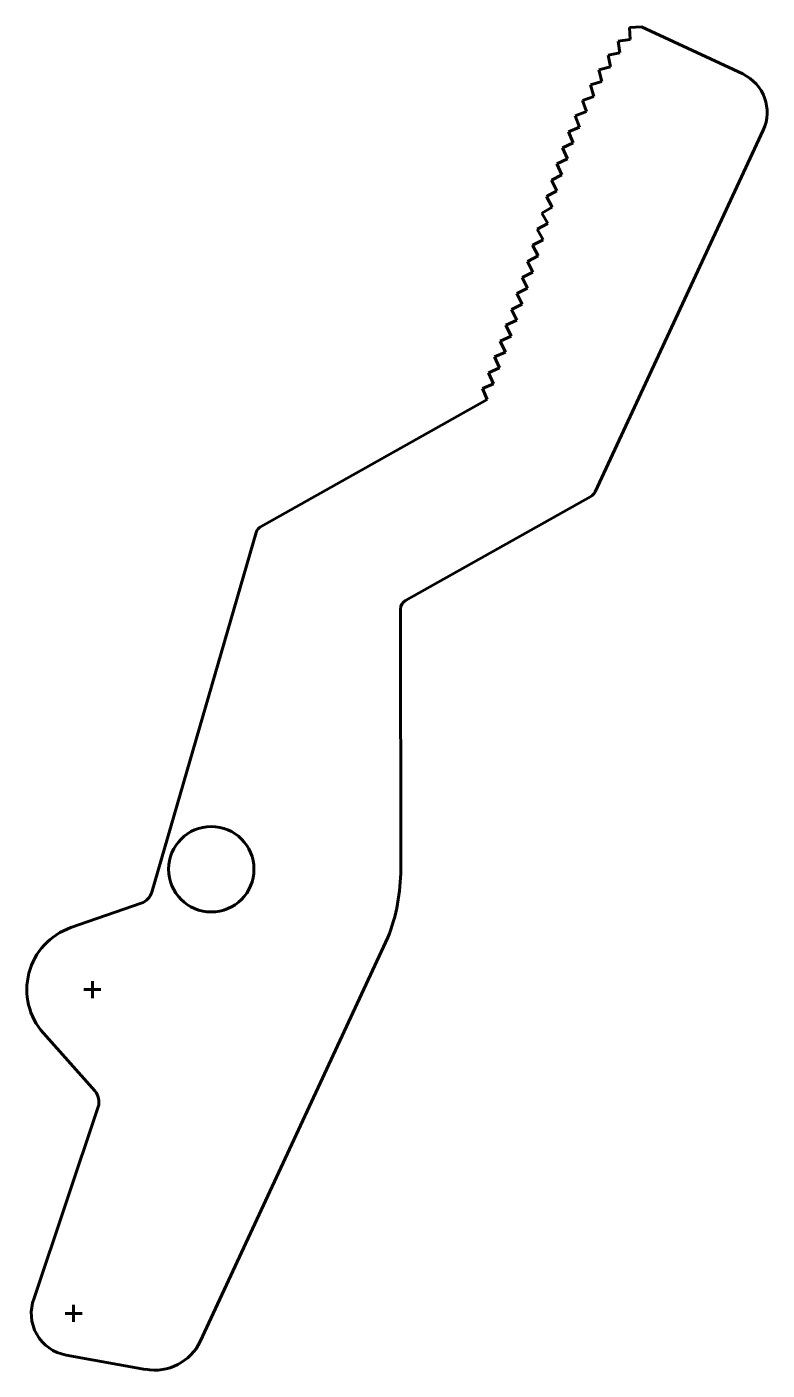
# Model space of a CAD drawing. Header units: millimetres. Extents: x -109 to 329, y -296 to 498.
import ezdxf

# ---------------------------------------------------------------- set-up
doc = ezdxf.new("R2010")
doc.units = ezdxf.units.MM
doc.linetypes.add('K5LT32770', pattern=[0])
doc.linetypes.add('K5LT_BASIC', pattern=[0])
doc.layers.add('Системный слой', color=7, linetype='Continuous')

msp = doc.modelspace()

# ---------------------------------------------------------------- linework, layer by layer
at = {"layer": 'Системный слой', "color": 150, "linetype": 'K5LT_BASIC', "lineweight": 60, "true_color": 0x0080ff}
for p, q in [((247.3, 497.32), (254.36, 497.72)), ((247.69, 490.26), (247.3, 497.32)), ((254.36, 497.72), (314.22, 469.88)), ((240.68, 489.34), (247.69, 490.26)), ((241.6, 482.33), (240.68, 489.34)), ((234.66, 480.96), (241.6, 482.33)), ((236.04, 474.02), (234.66, 480.96)), ((229.18, 472.29), (236.04, 474.02)), ((230.91, 465.44), (229.18, 472.29)), ((224.14, 463.39), (230.91, 465.44)), ((226.19, 456.62), (224.14, 463.39)), ((219.51, 454.29), (226.19, 456.62)), ((221.84, 447.62), (219.51, 454.29)), ((215.25, 445.06), (221.84, 447.62)), ((217.81, 438.46), (215.25, 445.06)), ((211.3, 435.69), (217.81, 438.46)), ((326.34, 436.67), (226.93, 222.91)), ((207.65, 426.24), (214.07, 429.19)), ((214.07, 429.19), (211.3, 435.69)), ((210.6, 419.81), (207.65, 426.24)), ((204.25, 416.7), (210.6, 419.81)), ((207.36, 410.35), (204.25, 416.7)), ((201.09, 407.08), (207.36, 410.35)), ((204.36, 400.81), (201.09, 407.08)), ((198.16, 397.41), (204.36, 400.81)), ((201.57, 391.21), (198.16, 397.41)), ((195.44, 387.67), (201.57, 391.21)), ((192.77, 378.16), (198.98, 381.55)), ((198.98, 381.55), (195.44, 387.67)), ((196.16, 371.96), (192.77, 378.16)), ((189.9, 368.65), (196.16, 371.96)), ((193.21, 362.4), (189.9, 368.65)), ((186.93, 359.15), (193.21, 362.4)), ((190.18, 352.87), (186.93, 359.15)), ((183.87, 349.67), (190.18, 352.87)), ((187.07, 343.36), (183.87, 349.67)), ((180.74, 340.22), (187.07, 343.36)), ((177.53, 330.79), (183.89, 333.88)), ((183.89, 333.88), (180.74, 340.22)), ((180.63, 324.43), (177.53, 330.79)), ((174.25, 321.39), (180.63, 324.43)), ((177.29, 315), (174.25, 321.39)), ((170.89, 312.01), (177.29, 315)), ((173.88, 305.6), (170.89, 312.01)), ((167.45, 302.66), (173.88, 305.6)), ((170.39, 296.23), (167.45, 302.66)), ((163.94, 293.34), (170.39, 296.23)), ((160.35, 284.05), (166.83, 286.89)), ((166.83, 286.89), (163.94, 293.34)), ((163.19, 277.57), (160.35, 284.05)), ((29.4, 202.57), (163.19, 277.57)), ((224.42, 220.2), (114.92, 158.81)), ((-35.15, -13.46), (26.57, 199.01)), ((111.86, 153.57), (112.01, 0.11)), ((-82.99, -34.5), (-41.48, -20.12)), ((104.48, -40.39), (-6.49, -278.99)), ((-68.94, -130.92), (-99.25, -96.87)), ((-104.8, -253.52), (-66.81, -140.36)), ((-38.8, -295.48), (-85.85, -287.05))]:
    msp.add_line(p, q, dxfattribs=at)
at = {"layer": 'Системный слой', "color": 150, "linetype": 'K5LT32770', "lineweight": 60, "true_color": 0x0080ff}
for p, q in [((-75.31, -71.11), (-65.31, -71.11)), ((-70.31, -66.11), (-70.31, -76.11)), ((-81.44, -257.44), (-81.44, -267.44)), ((-86.44, -262.44), (-76.44, -262.44))]:
    msp.add_line(p, q, dxfattribs=at)
at = {"layer": 'Системный слой', "color": 150, "linetype": 'K5LT_BASIC', "lineweight": 60, "true_color": 0x0080ff}
msp.add_circle((0, 0), 25.25, dxfattribs=at)
for centre, radius, start, end in [((303.68, 447.21), 25, 335.05792, 65.05792), ((221.49, 225.44), 6, 299.27565, 335.05792), ((32.33, 197.33), 6, 119.27565, 163.80187), ((117.86, 153.58), 6, 119.27565, 180.05863), ((0, 0), 112.01, 338.8618, 0.05863), ((-44.75, -10.67), 10, 289.10655, 343.80187), ((-70.31, -71.11), 38.75, 109.10655, 221.67084), ((-76.41, -137.57), 10, 343.80187, 41.67084), ((-81.44, -262.44), 25, 159.08169, 259.83935), ((-33.51, -265.95), 30, 259.83935, 334.25261)]:
    msp.add_arc(centre, radius, start, end, dxfattribs=at)

doc.saveas('drawing.dxf')
